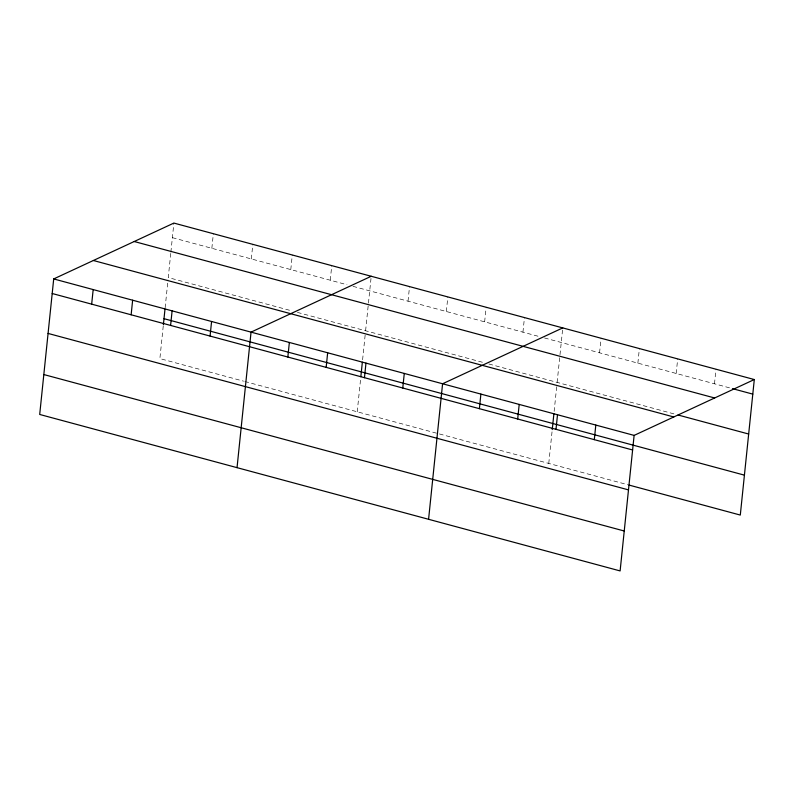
<?xml version="1.0" encoding="UTF-8"?>
<svg xmlns="http://www.w3.org/2000/svg" width="794" height="794" viewBox="0 0 794 794"><rect width="100%" height="100%" fill="white"/><g stroke="black" fill="none" stroke-linecap="round" stroke-linejoin="round"><path stroke-width="0.6" stroke-dasharray="3.97 2.98" d="M163.256 325.947L159.882 358.6L243.599 381.17M165.132 307.804L168.01 279.984M170.76 253.375L168.259 277.563L291.448 310.772M170.879 252.164L173.886 223.074M211.849 248.294L213.358 233.714M251.321 258.933L252.82 244.353M290.783 269.573L292.291 254.993M330.254 280.213L331.763 265.633M357.221 411.798L360.724 377.934M362.6 359.791L365.349 333.182M365.597 330.761L371.225 276.272M408.027 301.174L409.535 286.604M446.337 311.506L447.846 296.926M484.638 321.828L486.146 307.258M522.948 332.16L524.457 317.58M548.763 463.428L552.138 430.775M554.133 411.421L556.882 384.812M557.13 382.4L562.767 327.902M599.569 352.814L601.068 338.234M637.87 363.136L639.378 348.556M676.18 373.468L677.689 358.888M714.491 383.79L715.99 369.21M172.377 237.654L346.998 284.728M352.973 286.336L538.511 336.358M544.495 337.966L730.053 387.988M297.422 312.389L482.911 362.392M488.896 363.999L674.453 414.021M244.8 381.487L627.766 484.727"/><path stroke-width="1.19" d="M754.3 379.542L173.886 223.074L53.704 278.932L39.7 414.458L620.114 570.926L634.118 435.4L754.3 379.542L740.296 515.068L628.967 485.055M91.667 304.152L93.176 289.572M131.139 314.791L132.638 300.211M163.385 324.736L165.003 309.015M170.601 325.431L172.109 310.851M210.073 336.07L211.581 321.491M237.039 467.656L251.043 332.13L371.225 276.272M287.845 357.042L289.353 342.462M326.155 367.364L327.664 352.784M360.843 376.723L362.342 362.213M364.466 377.696L365.965 363.116M402.766 388.018L404.275 373.438M428.581 519.286L442.586 383.77L562.767 327.902M479.387 408.672L480.886 394.092M517.688 418.994L519.197 404.424M552.257 429.564L553.884 413.843M555.999 429.326L557.507 414.746M594.309 439.648L595.808 425.078M732.445 388.633L752.791 394.122M134.226 241.515L714.64 397.973M678.036 414.994L748.673 434.03M93.364 260.501L673.778 416.969M53.704 278.932L634.118 435.4M164.011 318.692L744.415 475.149M52.196 293.512L632.61 449.98M48.077 333.43L628.491 489.888M43.829 374.55L624.243 531.007"/></g></svg>
